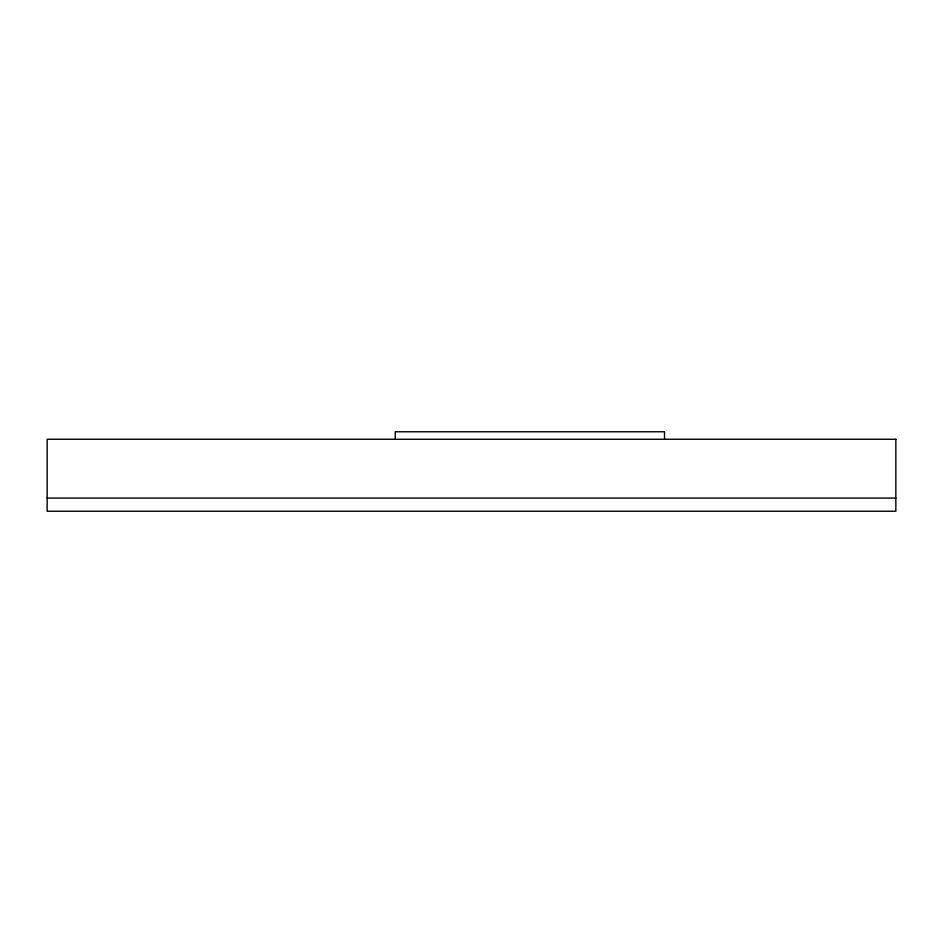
<?xml version="1.0" encoding="UTF-8"?>
<svg xmlns="http://www.w3.org/2000/svg" width="943" height="943" viewBox="0 0 943 943"><rect width="100%" height="100%" fill="white"/><g stroke="black" fill="none" stroke-linecap="round" stroke-linejoin="round"><path stroke-width="1.41" d="M47.15 498.093L895.85 498.093M664.52 439.273L664.52 431.764L395.247 431.764L395.247 439.273M895.85 439.273L47.15 439.273L47.15 511.236L895.85 511.236L895.85 439.273"/></g></svg>
